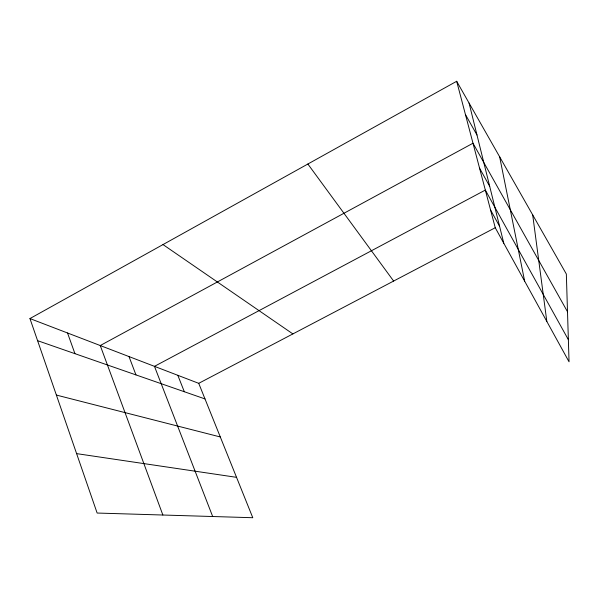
<?xml version="1.0" encoding="UTF-8"?>
<svg xmlns="http://www.w3.org/2000/svg" width="599" height="599" viewBox="0 0 599 599"><rect width="100%" height="100%" fill="white"/><g stroke="black" fill="none" stroke-linecap="round" stroke-linejoin="round"><path stroke-width="0.9" d="M29.95 318.563L198.726 383.33L252.778 517.723L97.135 513.044L29.95 318.563L456.678 81.277L566.34 274.043L569.05 361.818L495.246 227.732L456.678 81.277M198.726 383.33L495.246 227.732M76.605 453.623L236.538 477.336M56.381 395.07L220.297 436.963M37.587 340.666L205 398.927M163.003 244.579L292.881 333.92M307.864 164.021L393.625 281.051M465.445 114.566L476.984 135M567.508 311.765L472.993 143.228L100.25 345.541L162.868 515.02M479.559 168.177L489.697 186.349M568.369 339.708L485.332 190.078L154.467 366.348L212.682 516.518M490.581 210.017L499.603 226.34M177.828 375.311L184.32 391.731M129.01 356.577L135.958 374.899M67.53 332.984L74.942 353.665M469.069 103.058L503.789 243.254M499.648 156.803L524.649 281.148M532.683 214.876L546.827 321.438"/></g></svg>
